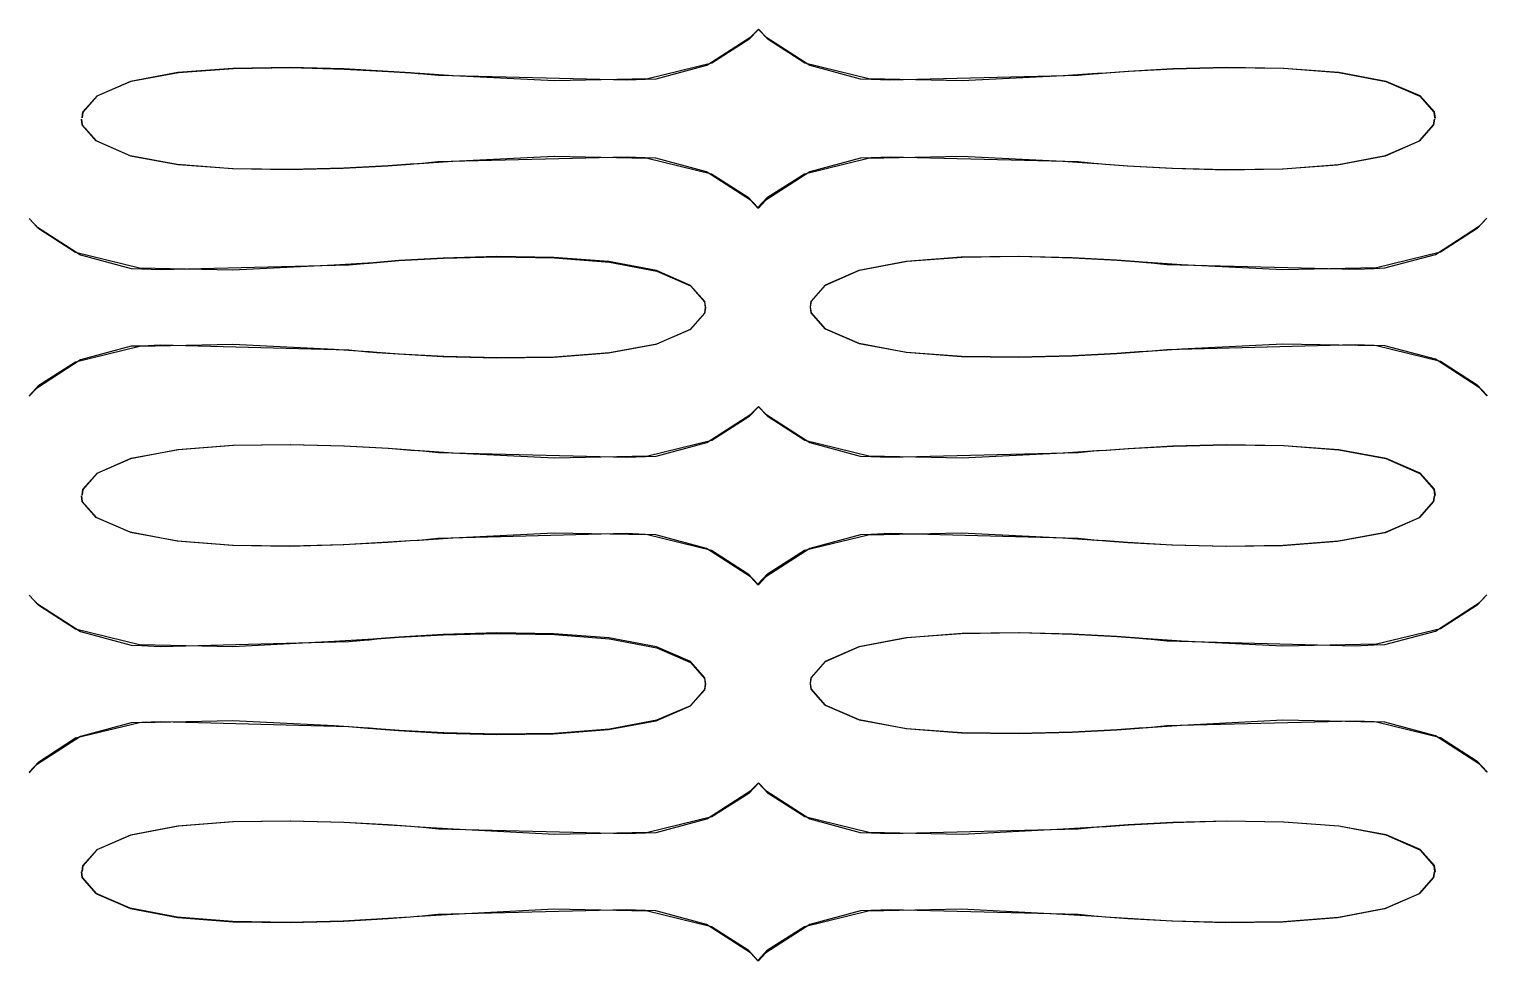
# Model space of a CAD drawing. Extents: x -8.7 to 71.7, y -3.2 to 84.
# Drawn here: x 23.47 to 39.54, y 8.25 to 18.53 of the extents above; entities that cross this region are included whole.
import ezdxf

# ---------------------------------------------------------------- set-up
doc = ezdxf.new("R2010")
doc.units = 0
doc.layers.get('0').update_dxf_attribs({"linetype": 'CONTINUOUS'})

msp = doc.modelspace()

# ---------------------------------------------------------------- linework, layer by layer
at = {"color": 1}
for p, q in [((31.5088, 18.5263), (31.4027, 18.4133)), ((31.4275, 18.4451), (31.5088, 18.5291)), ((31.5088, 18.5291), (31.5902, 18.4437)), ((31.615, 18.4133), (31.5088, 18.5263)), ((30.9411, 18.1308), (31.4275, 18.4451)), ((31.4027, 18.4133), (30.9962, 18.1529)), ((31.5902, 18.4437), (32.0752, 18.1308)), ((32.0201, 18.1529), (31.615, 18.4133)), ((25.1106, 18.0496), (24.5897, 17.9517)), ((24.5938, 17.9544), (25.1161, 18.0509)), ((25.7169, 18.0964), (25.1106, 18.0496)), ((25.1161, 18.0509), (25.7238, 18.0964)), ((26.3481, 18.106), (25.7169, 18.0964)), ((25.7238, 18.0964), (26.3536, 18.1047)), ((26.9393, 18.0909), (26.3481, 18.106)), ((26.3536, 18.1047), (26.9448, 18.0881)), ((27.4298, 18.0633), (26.9393, 18.0909)), ((26.9448, 18.0881), (27.4326, 18.0633)), ((27.6751, 18.0454), (27.4298, 18.0633)), ((27.4326, 18.0633), (27.6765, 18.0468)), ((27.7578, 18.0385), (27.6751, 18.0454)), ((27.6765, 18.0468), (27.7578, 18.0413)), ((27.7578, 18.0413), (27.7757, 18.0413)), ((27.7757, 18.0385), (27.7578, 18.0385)), ((27.7757, 18.0413), (27.9824, 18.022)), ((28.1464, 18.0151), (27.7757, 18.0385)), ((27.9824, 18.022), (30.0578, 17.9682)), ((29.2626, 17.96), (28.1464, 18.0151)), ((30.9962, 18.1529), (30.292, 17.9807)), ((30.383, 17.982), (30.9411, 18.1308)), ((32.7256, 17.9807), (32.0201, 18.1529)), ((32.0752, 18.1308), (32.6319, 17.982)), ((32.9572, 17.9682), (35.0325, 18.022)), ((34.8699, 18.0151), (33.7537, 17.96)), ((35.2419, 18.0385), (34.8699, 18.0151)), ((35.0325, 18.022), (35.2392, 18.0413)), ((35.2392, 18.0413), (35.2585, 18.0413)), ((35.2668, 18.0385), (35.2419, 18.0385)), ((35.2585, 18.0413), (35.3399, 18.0482)), ((35.3466, 18.044), (35.2668, 18.0385)), ((35.3399, 18.0482), (35.5865, 18.0661)), ((35.5907, 18.0606), (35.3466, 18.044)), ((35.5865, 18.0661), (36.0772, 18.0937)), ((36.0796, 18.0867), (35.5907, 18.0606)), ((36.0772, 18.0937), (36.6695, 18.1088)), ((36.6695, 18.1033), (36.0796, 18.0867)), ((36.6695, 18.1088), (37.2992, 18.0992)), ((37.2981, 18.095), (36.6695, 18.1033)), ((37.9056, 18.0496), (37.2981, 18.095)), ((37.2992, 18.0992), (37.9056, 18.0509)), ((37.9056, 18.0509), (38.4267, 17.9531)), ((38.4281, 17.9531), (37.9056, 18.0496)), ((24.5897, 17.9517), (24.2163, 17.7891)), ((24.219, 17.7919), (24.5938, 17.9544)), ((30.292, 17.9807), (29.2626, 17.96)), ((30.0578, 17.9682), (30.2659, 17.9779)), ((30.2659, 17.9779), (30.383, 17.982)), ((32.6319, 17.982), (32.7504, 17.9779)), ((33.7537, 17.96), (32.7256, 17.9807)), ((32.7504, 17.9779), (32.9572, 17.9682)), ((38.4267, 17.9531), (38.7999, 17.7905)), ((38.8027, 17.7919), (38.4281, 17.9531)), ((24.0619, 17.6155), (24.219, 17.7919)), ((24.2163, 17.7891), (24.0619, 17.6141)), ((38.7999, 17.7905), (38.9544, 17.6141)), ((38.9611, 17.6155), (38.8027, 17.7919)), ((24.0564, 17.4735), (24.0482, 17.5369)), ((24.0482, 17.5369), (24.0564, 17.4721)), ((24.0537, 17.5493), (24.0619, 17.6155)), ((24.0619, 17.6141), (24.0537, 17.5493)), ((38.9601, 17.5369), (38.9502, 17.4721)), ((38.9516, 17.4735), (38.9601, 17.5369)), ((38.9544, 17.6141), (38.9625, 17.5493)), ((38.971, 17.5493), (38.9611, 17.6155)), ((38.9625, 17.5493), (38.971, 17.5493)), ((24.2108, 17.2972), (24.0564, 17.4735)), ((24.0564, 17.4721), (24.2135, 17.2957)), ((38.9502, 17.4721), (38.7918, 17.2944)), ((38.796, 17.2972), (38.9516, 17.4735)), ((24.5828, 17.1331), (24.2108, 17.2972)), ((24.2135, 17.2957), (24.5883, 17.1331)), ((38.7918, 17.2944), (38.4168, 17.129)), ((38.4224, 17.1345), (38.796, 17.2972)), ((25.1037, 17.0353), (24.5828, 17.1331)), ((24.5883, 17.1331), (25.1106, 17.0367)), ((25.7114, 16.9871), (25.1037, 17.0353)), ((25.1106, 17.0367), (25.7183, 16.9912)), ((27.6696, 17.0367), (27.4243, 17.0188)), ((27.4271, 17.0257), (27.671, 17.0422)), ((27.7523, 17.0436), (27.6696, 17.0367)), ((27.671, 17.0422), (27.7523, 17.0463)), ((27.7523, 17.0463), (27.7702, 17.0463)), ((27.7702, 17.0436), (27.7523, 17.0436)), ((27.7702, 17.0463), (28.1409, 17.0711)), ((27.9769, 17.0642), (27.7702, 17.0436)), ((30.0523, 17.118), (27.9769, 17.0642)), ((28.1409, 17.0711), (29.2571, 17.1276)), ((29.2571, 17.1276), (30.2865, 17.107)), ((30.2603, 17.1083), (30.0523, 17.118)), ((30.3775, 17.1056), (30.2603, 17.1083)), ((30.2865, 17.107), (30.9907, 16.9347)), ((30.937, 16.9554), (30.3775, 17.1056)), ((32.016, 16.9347), (32.7201, 17.107)), ((32.6347, 17.1056), (32.0766, 16.9554)), ((32.7532, 17.1083), (32.6347, 17.1056)), ((32.7201, 17.107), (33.7495, 17.1276)), ((32.9599, 17.118), (32.7532, 17.1083)), ((35.0352, 17.0642), (32.9599, 17.118)), ((33.7495, 17.1276), (34.8657, 17.0711)), ((34.8657, 17.0711), (35.2378, 17.0463)), ((35.2419, 17.0436), (35.0352, 17.0642)), ((35.2378, 17.0463), (35.2557, 17.0463)), ((35.2557, 17.0436), (35.2419, 17.0436)), ((35.2557, 17.0463), (35.337, 17.0394)), ((35.3356, 17.0367), (35.2557, 17.0436)), ((35.5794, 17.0188), (35.3356, 17.0367)), ((35.337, 17.0394), (35.5822, 17.0215)), ((37.2953, 16.9898), (37.9017, 17.0367)), ((38.4168, 17.129), (37.8933, 17.0298)), ((37.9017, 17.0367), (38.4224, 17.1345)), ((26.3412, 16.9774), (25.7114, 16.9871)), ((25.7183, 16.9912), (26.3481, 16.9829)), ((26.9338, 16.9926), (26.3412, 16.9774)), ((26.3481, 16.9829), (26.9379, 16.9995)), ((27.4243, 17.0188), (26.9338, 16.9926)), ((26.9379, 16.9995), (27.4271, 17.0257)), ((31.422, 16.6412), (30.937, 16.9554)), ((30.9907, 16.9347), (31.3958, 16.6743)), ((32.0766, 16.9554), (31.5915, 16.6412)), ((31.6095, 16.6743), (32.016, 16.9347)), ((36.0673, 16.9912), (35.5794, 17.0188)), ((35.5822, 17.0215), (36.0729, 16.9954)), ((36.6571, 16.9747), (36.0673, 16.9912)), ((36.0729, 16.9954), (36.6642, 16.9802)), ((37.2868, 16.9829), (36.6571, 16.9747)), ((36.6642, 16.9802), (37.2953, 16.9898)), ((37.8933, 17.0298), (37.2868, 16.9829)), ((31.3958, 16.6743), (31.5033, 16.5599)), ((31.5033, 16.5544), (31.422, 16.6412)), ((31.5033, 16.5599), (31.6095, 16.6743)), ((31.5116, 16.5544), (31.5033, 16.5544)), ((31.5915, 16.6412), (31.5116, 16.5544)), ((23.5768, 16.3256), (23.4708, 16.4386)), ((23.4708, 16.4386), (23.552, 16.3532)), ((39.5386, 16.4441), (39.4324, 16.3311)), ((39.4575, 16.3587), (39.5386, 16.4441)), ((23.552, 16.3532), (24.0357, 16.039)), ((23.982, 16.0652), (23.5768, 16.3256)), ((38.9724, 16.0431), (39.4575, 16.3587)), ((39.4324, 16.3311), (39.026, 16.0693)), ((39.026, 16.0693), (38.3219, 15.897)), ((24.6876, 15.8915), (23.982, 16.0652)), ((24.0357, 16.039), (24.5938, 15.8902)), ((24.9191, 15.8764), (26.9944, 15.9301)), ((26.8318, 15.926), (25.7156, 15.8709)), ((27.2039, 15.9494), (26.8318, 15.926)), ((26.9944, 15.9301), (27.2025, 15.9494)), ((27.2025, 15.9494), (27.2204, 15.9494)), ((27.2232, 15.9494), (27.2039, 15.9494)), ((27.2204, 15.9494), (27.3017, 15.9563)), ((27.3031, 15.9563), (27.2232, 15.9494)), ((27.3017, 15.9563), (27.547, 15.9756)), ((27.547, 15.9756), (27.3031, 15.9563)), ((28.0348, 16.0032), (27.547, 15.9756)), ((27.547, 15.9756), (28.0376, 16.0018)), ((28.6246, 16.0197), (28.0348, 16.0032)), ((28.0376, 16.0018), (28.6301, 16.0169)), ((29.2544, 16.0114), (28.6246, 16.0197)), ((28.6301, 16.0169), (29.2599, 16.0073)), ((29.8607, 15.9646), (29.2544, 16.0114)), ((29.2599, 16.0073), (29.8676, 15.9591)), ((30.3844, 15.8667), (29.8607, 15.9646)), ((29.8676, 15.9591), (30.3885, 15.8612)), ((33.1377, 15.9646), (32.6168, 15.8667)), ((32.6251, 15.8709), (33.1487, 15.9701)), ((33.744, 16.0128), (33.1377, 15.9646)), ((33.1487, 15.9701), (33.755, 16.0155)), ((34.3752, 16.0225), (33.744, 16.0128)), ((33.755, 16.0155), (34.3848, 16.0252)), ((34.9663, 16.0059), (34.3752, 16.0225)), ((34.3848, 16.0252), (34.9746, 16.0073)), ((35.457, 15.9797), (34.9663, 16.0059)), ((34.9746, 16.0073), (35.4623, 15.9797)), ((35.7022, 15.9618), (35.457, 15.9797)), ((35.4623, 15.9797), (35.7064, 15.9618)), ((35.7851, 15.9536), (35.7022, 15.9618)), ((35.7064, 15.9618), (35.7875, 15.9536)), ((35.8027, 15.9536), (35.7851, 15.9536)), ((35.7875, 15.9536), (35.7875, 15.9536)), ((35.7875, 15.9536), (35.8055, 15.9536)), ((36.1735, 15.9301), (35.8027, 15.9536)), ((35.8055, 15.9536), (35.8055, 15.9536)), ((35.8055, 15.9536), (36.0123, 15.9343)), ((36.0123, 15.9343), (38.0877, 15.8819)), ((37.2911, 15.875), (36.1735, 15.9301)), ((38.4129, 15.8943), (38.9724, 16.0431)), ((24.5938, 15.8902), (24.7124, 15.886)), ((25.7156, 15.8709), (24.6876, 15.8915)), ((24.7124, 15.886), (24.9191, 15.8764)), ((30.7592, 15.7027), (30.3844, 15.8667)), ((30.3885, 15.8612), (30.7606, 15.6972)), ((32.6168, 15.8667), (32.2433, 15.7041)), ((32.2502, 15.7055), (32.6251, 15.8709)), ((38.3219, 15.897), (37.2911, 15.875)), ((38.0877, 15.8819), (38.2958, 15.8902)), ((38.2958, 15.8902), (38.4129, 15.8943)), ((30.9177, 15.525), (30.7592, 15.7027)), ((30.7606, 15.6972), (30.9163, 15.5208)), ((32.2433, 15.7041), (32.089, 15.5291)), ((32.0918, 15.5277), (32.2502, 15.7055)), ((30.9246, 15.4561), (30.9149, 15.3913)), ((30.9163, 15.5208), (30.9246, 15.4561)), ((30.9273, 15.4588), (30.9177, 15.525)), ((30.919, 15.3954), (30.9273, 15.4588)), ((32.089, 15.5291), (32.0807, 15.4643)), ((32.0807, 15.4643), (32.089, 15.3996)), ((32.0835, 15.4616), (32.0918, 15.5277)), ((32.0918, 15.3982), (32.0835, 15.4616)), ((30.9149, 15.3913), (30.7564, 15.2149)), ((30.7633, 15.2204), (30.919, 15.3954)), ((32.089, 15.3996), (32.2461, 15.2232)), ((32.2461, 15.2232), (32.0918, 15.3982)), ((30.7564, 15.2149), (30.3802, 15.0509)), ((30.3899, 15.0592), (30.7633, 15.2204)), ((32.6182, 15.0606), (32.2461, 15.2232)), ((32.2461, 15.2232), (32.6209, 15.062)), ((23.982, 14.8608), (24.6876, 15.033)), ((24.5938, 15.0303), (24.0357, 14.8814)), ((24.7124, 15.033), (24.5938, 15.0303)), ((24.6876, 15.033), (25.7156, 15.0537)), ((24.9191, 15.0427), (24.7124, 15.033)), ((26.9944, 14.9876), (24.9191, 15.0427)), ((25.7156, 15.0537), (26.8318, 14.9972)), ((26.8318, 14.9972), (27.2039, 14.9724)), ((27.2025, 14.9669), (26.9944, 14.9876)), ((27.2204, 14.9669), (27.2025, 14.9669)), ((27.2039, 14.9724), (27.2232, 14.9724)), ((27.3003, 14.96), (27.2204, 14.9669)), ((27.2232, 14.9724), (27.3044, 14.9655)), ((27.5428, 14.9421), (27.3003, 14.96)), ((27.3044, 14.9655), (27.5498, 14.9476)), ((27.5498, 14.9476), (28.0403, 14.9214)), ((29.8579, 14.9531), (29.2503, 14.9062)), ((29.2626, 14.9145), (29.869, 14.9614)), ((30.3802, 15.0509), (29.8579, 14.9531)), ((29.869, 14.9614), (30.3899, 15.0592)), ((33.1391, 14.9628), (32.6182, 15.0606)), ((32.6209, 15.062), (33.1432, 14.9655)), ((33.7468, 14.9159), (33.1391, 14.9628)), ((33.1432, 14.9655), (33.7509, 14.92)), ((35.4598, 14.9476), (34.9691, 14.9214)), ((34.9705, 14.9297), (35.4598, 14.9558)), ((35.4598, 14.9558), (35.7036, 14.9724)), ((35.705, 14.9655), (35.4598, 14.9476)), ((35.7036, 14.9724), (35.7851, 14.9779)), ((35.7875, 14.9724), (35.705, 14.9655)), ((35.7851, 14.9779), (35.8027, 14.9779)), ((35.8055, 14.9724), (35.7875, 14.9724)), ((35.8027, 14.9779), (36.1735, 15.0027)), ((36.0123, 14.9931), (35.8055, 14.9724)), ((38.0877, 15.0482), (36.0123, 14.9931)), ((36.1735, 15.0027), (37.2911, 15.0592)), ((37.2911, 15.0592), (38.3219, 15.0385)), ((38.2958, 15.0385), (38.0877, 15.0482)), ((38.4129, 15.0358), (38.2958, 15.0385)), ((38.3219, 15.0385), (39.026, 14.8663)), ((38.9724, 14.8869), (38.4129, 15.0358)), ((24.0357, 14.8814), (23.552, 14.5659)), ((23.5768, 14.6003), (23.982, 14.8608)), ((28.0307, 14.9145), (27.5428, 14.9421)), ((28.6205, 14.898), (28.0307, 14.9145)), ((28.0403, 14.9214), (28.6315, 14.9062)), ((29.2503, 14.9062), (28.6205, 14.898)), ((28.6315, 14.9062), (29.2626, 14.9145)), ((34.3765, 14.9062), (33.7468, 14.9159)), ((33.7509, 14.92), (34.3807, 14.9131)), ((34.9691, 14.9214), (34.3765, 14.9062)), ((34.3807, 14.9131), (34.9705, 14.9297)), ((39.4575, 14.5714), (38.9724, 14.8869)), ((39.026, 14.8663), (39.431, 14.6058)), ((23.4708, 14.4859), (23.5768, 14.6003)), ((23.552, 14.5659), (23.4708, 14.4804)), ((39.431, 14.6058), (39.5386, 14.4914)), ((39.5386, 14.4859), (39.4575, 14.5714)), ((39.5386, 14.4914), (39.5386, 14.4859)), ((31.5088, 14.3647), (31.4027, 14.2517)), ((31.4275, 14.282), (31.5088, 14.3661)), ((31.5088, 14.3661), (31.5902, 14.282)), ((31.615, 14.2517), (31.5088, 14.3647)), ((30.9411, 13.9692), (31.4275, 14.282)), ((31.4027, 14.2517), (30.9962, 13.9912)), ((31.5902, 14.282), (32.0752, 13.9692)), ((32.0201, 13.9912), (31.615, 14.2517)), ((30.9962, 13.9912), (30.292, 13.819)), ((32.7256, 13.819), (32.0201, 13.9912)), ((25.1106, 13.8879), (24.5897, 13.79)), ((24.5938, 13.7956), (25.1161, 13.8934)), ((25.7169, 13.9347), (25.1106, 13.8879)), ((25.1161, 13.8934), (25.7238, 13.9402)), ((26.3481, 13.9444), (25.7169, 13.9347)), ((25.7238, 13.9402), (26.3536, 13.9485)), ((26.9393, 13.9292), (26.3481, 13.9444)), ((26.3536, 13.9485), (26.9448, 13.932)), ((27.4298, 13.9017), (26.9393, 13.9292)), ((26.9448, 13.932), (27.4326, 13.9058)), ((27.6751, 13.8837), (27.4298, 13.9017)), ((27.4326, 13.9058), (27.6765, 13.8865)), ((27.7578, 13.8768), (27.6751, 13.8837)), ((27.6765, 13.8865), (27.7578, 13.8796)), ((27.7578, 13.8796), (27.7757, 13.8796)), ((27.7757, 13.8768), (27.7578, 13.8768)), ((27.7757, 13.8796), (27.9824, 13.8603)), ((28.1464, 13.8534), (27.7757, 13.8768)), ((27.9824, 13.8603), (30.0578, 13.8066)), ((29.2626, 13.7983), (28.1464, 13.8534)), ((30.292, 13.819), (29.2626, 13.7983)), ((30.2659, 13.8162), (30.383, 13.8204)), ((30.383, 13.8204), (30.9411, 13.9692)), ((32.0752, 13.9692), (32.6319, 13.8204)), ((32.6319, 13.8204), (32.7504, 13.8162)), ((33.7537, 13.7983), (32.7256, 13.819)), ((32.9572, 13.8066), (35.0325, 13.8603)), ((34.8699, 13.8534), (33.7537, 13.7983)), ((35.2419, 13.8768), (34.8699, 13.8534)), ((35.0325, 13.8603), (35.2392, 13.8796)), ((35.2392, 13.8796), (35.2585, 13.8796)), ((35.2668, 13.8768), (35.2419, 13.8768)), ((35.2585, 13.8796), (35.3399, 13.8865)), ((35.3466, 13.8824), (35.2668, 13.8768)), ((35.3399, 13.8865), (35.5865, 13.9044)), ((35.5907, 13.8989), (35.3466, 13.8824)), ((35.5865, 13.9044), (36.0772, 13.932)), ((36.0796, 13.9251), (35.5907, 13.8989)), ((36.0772, 13.932), (36.6695, 13.9471)), ((36.6695, 13.9416), (36.0796, 13.9251)), ((36.6695, 13.9471), (37.2992, 13.9375)), ((37.2981, 13.9333), (36.6695, 13.9416)), ((37.9056, 13.8879), (37.2981, 13.9333)), ((37.2992, 13.9375), (37.9056, 13.8892)), ((37.9056, 13.8892), (38.4267, 13.7914)), ((38.4281, 13.7914), (37.9056, 13.8879)), ((24.5897, 13.79), (24.2163, 13.6274)), ((24.219, 13.6315), (24.5938, 13.7956)), ((30.0578, 13.8066), (30.2659, 13.8162)), ((32.7504, 13.8162), (32.9572, 13.8066)), ((38.4267, 13.7914), (38.7999, 13.6288)), ((38.8027, 13.6302), (38.4281, 13.7914)), ((24.0619, 13.4538), (24.219, 13.6315)), ((24.2163, 13.6274), (24.0619, 13.4524)), ((38.7999, 13.6288), (38.9544, 13.4524)), ((38.9611, 13.4538), (38.8027, 13.6302)), ((24.0564, 13.3187), (24.0482, 13.3821)), ((24.0482, 13.3821), (24.0564, 13.3174)), ((24.0537, 13.3876), (24.0619, 13.4538)), ((24.0619, 13.4524), (24.0537, 13.3876)), ((38.9601, 13.3821), (38.9502, 13.3174)), ((38.9516, 13.3187), (38.9601, 13.3821)), ((38.9544, 13.4524), (38.9625, 13.3876)), ((38.971, 13.3876), (38.9611, 13.4538)), ((38.9625, 13.3876), (38.971, 13.3876)), ((24.2108, 13.1423), (24.0564, 13.3187)), ((24.0564, 13.3174), (24.2135, 13.141)), ((38.9502, 13.3174), (38.7918, 13.1396)), ((38.796, 13.1437), (38.9516, 13.3187)), ((24.5828, 12.9798), (24.2108, 13.1423)), ((24.2135, 13.141), (24.5883, 12.9798)), ((38.7918, 13.1396), (38.4168, 12.9742)), ((38.4224, 12.9811), (38.796, 13.1437)), ((25.1037, 12.8805), (24.5828, 12.9798)), ((24.5883, 12.9798), (25.1106, 12.8833)), ((25.7114, 12.8337), (25.1037, 12.8805)), ((25.1106, 12.8833), (25.7183, 12.8378)), ((27.4243, 12.8654), (26.9338, 12.8392)), ((26.9379, 12.8461), (27.4271, 12.8723)), ((27.6696, 12.8833), (27.4243, 12.8654)), ((27.4271, 12.8723), (27.671, 12.8888)), ((27.7523, 12.8902), (27.6696, 12.8833)), ((27.671, 12.8888), (27.7523, 12.8929)), ((27.7523, 12.8929), (27.7702, 12.8929)), ((27.7702, 12.8902), (27.7523, 12.8902)), ((27.7702, 12.8929), (28.1409, 12.9177)), ((27.9769, 12.9109), (27.7702, 12.8902)), ((30.0523, 12.9646), (27.9769, 12.9109)), ((28.1409, 12.9177), (29.2571, 12.9742)), ((29.2571, 12.9742), (30.2865, 12.9536)), ((30.2603, 12.9536), (30.0523, 12.9646)), ((30.3775, 12.9508), (30.2603, 12.9536)), ((30.2865, 12.9536), (30.9907, 12.7813)), ((30.937, 12.802), (30.3775, 12.9508)), ((32.016, 12.7813), (32.7201, 12.9522)), ((32.6347, 12.9508), (32.0766, 12.802)), ((32.7532, 12.9536), (32.6347, 12.9508)), ((32.7201, 12.9522), (33.7495, 12.9728)), ((32.9599, 12.9646), (32.7532, 12.9536)), ((35.0352, 12.9109), (32.9599, 12.9646)), ((33.7495, 12.9728), (34.8657, 12.9177)), ((34.8657, 12.9177), (35.2378, 12.8929)), ((35.2419, 12.8902), (35.0352, 12.9109)), ((35.2378, 12.8929), (35.2557, 12.8929)), ((35.2557, 12.8902), (35.2419, 12.8902)), ((35.2557, 12.8929), (35.337, 12.886)), ((35.3356, 12.8833), (35.2557, 12.8902)), ((35.5794, 12.8654), (35.3356, 12.8833)), ((35.337, 12.886), (35.5822, 12.8681)), ((36.0673, 12.8378), (35.5794, 12.8654)), ((35.5822, 12.8681), (36.0729, 12.8419)), ((37.8933, 12.8764), (37.2868, 12.8295)), ((37.2953, 12.8364), (37.9017, 12.8833)), ((38.4168, 12.9742), (37.8933, 12.8764)), ((37.9017, 12.8833), (38.4224, 12.9811)), ((26.3412, 12.824), (25.7114, 12.8337)), ((25.7183, 12.8378), (26.3481, 12.8295)), ((26.9338, 12.8392), (26.3412, 12.824)), ((26.3481, 12.8295), (26.9379, 12.8461)), ((31.422, 12.4864), (30.937, 12.802)), ((30.9907, 12.7813), (31.3958, 12.5209)), ((32.0766, 12.802), (31.5915, 12.4864)), ((31.6095, 12.5209), (32.016, 12.7813)), ((36.6571, 12.8213), (36.0673, 12.8378)), ((36.0729, 12.8419), (36.6642, 12.8268)), ((37.2868, 12.8295), (36.6571, 12.8213)), ((36.6642, 12.8268), (37.2953, 12.8364)), ((31.3958, 12.5209), (31.5033, 12.4065)), ((31.5033, 12.401), (31.422, 12.4864)), ((31.5033, 12.4065), (31.6095, 12.5209)), ((31.5116, 12.401), (31.5033, 12.401)), ((31.5915, 12.4864), (31.5116, 12.401)), ((23.5768, 12.1708), (23.4708, 12.2838)), ((23.4708, 12.2838), (23.5507, 12.1984)), ((39.5386, 12.2893), (39.4324, 12.1763)), ((39.4575, 12.2039), (39.5386, 12.2893)), ((23.5507, 12.1984), (24.0357, 11.8842)), ((23.982, 11.9104), (23.5768, 12.1708)), ((38.9724, 11.8897), (39.4575, 12.2039)), ((39.4324, 12.1763), (39.026, 11.9159)), ((24.6876, 11.7381), (23.982, 11.9104)), ((39.026, 11.9159), (38.3219, 11.7437)), ((24.0357, 11.8842), (24.5938, 11.7326)), ((24.5938, 11.7326), (24.7124, 11.7285)), ((25.7156, 11.7174), (24.6876, 11.7381)), ((24.9191, 11.7202), (26.9944, 11.7753)), ((26.8318, 11.774), (25.7156, 11.7174)), ((27.2039, 11.7974), (26.8318, 11.774)), ((26.9944, 11.7753), (27.2025, 11.7946)), ((27.2025, 11.7946), (27.2204, 11.7946)), ((27.2232, 11.7974), (27.2039, 11.7974)), ((27.2204, 11.7946), (27.3017, 11.8029)), ((27.3031, 11.8056), (27.2232, 11.7974)), ((27.3017, 11.8029), (27.547, 11.8208)), ((27.547, 11.8236), (27.3031, 11.8056)), ((28.0348, 11.8525), (27.547, 11.8236)), ((27.547, 11.8208), (28.0376, 11.847)), ((28.6246, 11.869), (28.0348, 11.8525)), ((28.0376, 11.847), (28.6301, 11.8622)), ((29.2544, 11.8608), (28.6246, 11.869)), ((28.6301, 11.8622), (29.2599, 11.8525)), ((29.8607, 11.8139), (29.2544, 11.8608)), ((29.2599, 11.8525), (29.8676, 11.8056)), ((30.3844, 11.7161), (29.8607, 11.8139)), ((29.8676, 11.8056), (30.3885, 11.7064)), ((33.1377, 11.8139), (32.6168, 11.7161)), ((32.6251, 11.7202), (33.1487, 11.8181)), ((33.744, 11.8608), (33.1377, 11.8139)), ((33.1487, 11.8181), (33.755, 11.8649)), ((34.3752, 11.8704), (33.744, 11.8608)), ((33.755, 11.8649), (34.3848, 11.8732)), ((34.9663, 11.8553), (34.3752, 11.8704)), ((34.3848, 11.8732), (34.9746, 11.8567)), ((35.457, 11.8291), (34.9663, 11.8553)), ((34.9746, 11.8567), (35.4623, 11.8291)), ((35.7022, 11.8098), (35.457, 11.8291)), ((35.4623, 11.8291), (35.7064, 11.8098)), ((35.7851, 11.8029), (35.7022, 11.8098)), ((35.7064, 11.8098), (35.7875, 11.8029)), ((35.8027, 11.8029), (35.7851, 11.8029)), ((35.7875, 11.8029), (35.8055, 11.8029)), ((36.1735, 11.7795), (35.8027, 11.8029)), ((35.8055, 11.8029), (36.0123, 11.7822)), ((36.0123, 11.7822), (38.0877, 11.7271)), ((37.2911, 11.723), (36.1735, 11.7795)), ((38.3219, 11.7437), (37.2911, 11.723)), ((38.0877, 11.7271), (38.2958, 11.7367)), ((38.2958, 11.7367), (38.4129, 11.7409)), ((38.4129, 11.7409), (38.9724, 11.8897)), ((24.7124, 11.7285), (24.9191, 11.7202)), ((30.7592, 11.5521), (30.3844, 11.7161)), ((30.3885, 11.7064), (30.7606, 11.5438)), ((32.6168, 11.7161), (32.2433, 11.5535)), ((32.2502, 11.5548), (32.6251, 11.7202)), ((30.9177, 11.3743), (30.7592, 11.5521)), ((30.7606, 11.5438), (30.9163, 11.3675)), ((32.2433, 11.5535), (32.089, 11.3785)), ((32.0918, 11.3771), (32.2502, 11.5548)), ((30.9246, 11.3027), (30.9149, 11.2379)), ((30.9163, 11.3675), (30.9246, 11.3027)), ((30.9273, 11.3082), (30.9177, 11.3743)), ((30.919, 11.2448), (30.9273, 11.3082)), ((32.089, 11.3785), (32.0807, 11.3137)), ((32.0807, 11.3137), (32.089, 11.2489)), ((32.0835, 11.3109), (32.0918, 11.3771)), ((32.0918, 11.2475), (32.0835, 11.3109)), ((32.089, 11.2489), (32.2461, 11.0725)), ((32.2461, 11.0725), (32.0918, 11.2475)), ((30.9149, 11.2379), (30.7564, 11.0601)), ((30.7633, 11.0698), (30.919, 11.2448)), ((30.7564, 11.0601), (30.3802, 10.8961)), ((30.3899, 10.9086), (30.7633, 11.0698)), ((32.6182, 10.9099), (32.2461, 11.0725)), ((32.2461, 11.0725), (32.6209, 10.9113)), ((23.982, 10.7101), (24.6876, 10.8824)), ((24.5938, 10.8768), (24.0357, 10.7267)), ((24.7124, 10.8796), (24.5938, 10.8768)), ((24.6876, 10.8824), (25.7156, 10.9031)), ((24.9191, 10.8893), (24.7124, 10.8796)), ((26.9944, 10.8341), (24.9191, 10.8893)), ((25.7156, 10.9031), (26.8318, 10.8465)), ((26.8318, 10.8465), (27.2039, 10.8217)), ((27.2025, 10.8135), (26.9944, 10.8341)), ((27.2204, 10.8135), (27.2025, 10.8135)), ((27.2039, 10.8217), (27.2232, 10.8217)), ((27.3003, 10.8066), (27.2204, 10.8135)), ((27.2232, 10.8217), (27.3044, 10.8149)), ((27.5428, 10.7887), (27.3003, 10.8066)), ((27.3044, 10.8149), (27.5498, 10.7969)), ((28.0307, 10.7597), (27.5428, 10.7887)), ((27.5498, 10.7969), (28.0403, 10.7708)), ((28.0403, 10.7708), (28.6315, 10.7542)), ((29.8579, 10.7983), (29.2503, 10.7515)), ((29.2626, 10.7638), (29.869, 10.8107)), ((30.3802, 10.8961), (29.8579, 10.7983)), ((29.869, 10.8107), (30.3899, 10.9086)), ((33.1391, 10.8121), (32.6182, 10.9099)), ((32.6209, 10.9113), (33.1432, 10.8149)), ((33.7468, 10.7638), (33.1391, 10.8121)), ((33.1432, 10.8149), (33.7509, 10.7694)), ((33.7509, 10.7694), (34.3807, 10.7625)), ((34.9691, 10.7708), (34.3765, 10.7542)), ((34.3807, 10.7625), (34.9705, 10.7776)), ((35.4598, 10.7969), (34.9691, 10.7708)), ((34.9705, 10.7776), (35.4598, 10.8038)), ((35.4598, 10.8038), (35.7036, 10.8204)), ((35.705, 10.8149), (35.4598, 10.7969)), ((35.7036, 10.8204), (35.7851, 10.8259)), ((35.7875, 10.8217), (35.705, 10.8149)), ((35.7851, 10.8259), (35.8027, 10.8259)), ((35.8055, 10.8217), (35.7875, 10.8217)), ((35.8027, 10.8259), (36.1735, 10.8507)), ((36.0123, 10.8424), (35.8055, 10.8217)), ((38.0877, 10.8975), (36.0123, 10.8424)), ((36.1735, 10.8507), (37.2911, 10.9086)), ((37.2911, 10.9086), (38.3219, 10.8865)), ((38.2958, 10.8879), (38.0877, 10.8975)), ((38.4129, 10.8851), (38.2958, 10.8879)), ((38.3219, 10.8865), (39.026, 10.7142)), ((38.9724, 10.7349), (38.4129, 10.8851)), ((24.0357, 10.7267), (23.552, 10.4124)), ((23.5768, 10.4483), (23.982, 10.7101)), ((28.6205, 10.7432), (28.0307, 10.7597)), ((29.2503, 10.7515), (28.6205, 10.7432)), ((28.6315, 10.7542), (29.2626, 10.7638)), ((34.3765, 10.7542), (33.7468, 10.7638)), ((39.4575, 10.4207), (38.9724, 10.7349)), ((39.026, 10.7142), (39.431, 10.4538)), ((23.4708, 10.3339), (23.5768, 10.4483)), ((39.431, 10.4538), (39.5386, 10.3394)), ((23.552, 10.4124), (23.4708, 10.327)), ((39.5386, 10.3339), (39.4575, 10.4207)), ((39.5386, 10.3394), (39.5386, 10.3339)), ((30.9411, 9.81714), (31.4275, 10.1314)), ((31.5088, 10.2126), (31.4027, 10.0996)), ((31.4275, 10.1314), (31.5088, 10.2154)), ((31.5088, 10.2154), (31.5902, 10.1314)), ((31.615, 10.0996), (31.5088, 10.2126)), ((31.5902, 10.1314), (32.0752, 9.81714)), ((31.4027, 10.0996), (30.9962, 9.83918)), ((32.0201, 9.83918), (31.615, 10.0996)), ((30.9962, 9.83918), (30.292, 9.66692)), ((30.383, 9.66833), (30.9411, 9.81714)), ((32.7256, 9.66692), (32.0201, 9.83918)), ((32.0752, 9.81714), (32.6319, 9.66833)), ((24.219, 9.47953), (24.5938, 9.6435)), ((25.1106, 9.73723), (24.5897, 9.63937)), ((24.5938, 9.6435), (25.1161, 9.74136)), ((25.7169, 9.78408), (25.1106, 9.73723)), ((25.1161, 9.74136), (25.7238, 9.78821)), ((26.3481, 9.79233), (25.7169, 9.78408)), ((25.7238, 9.78821), (26.3536, 9.79646)), ((26.9393, 9.77717), (26.3481, 9.79233)), ((26.3536, 9.79646), (26.9448, 9.78133)), ((27.4298, 9.75099), (26.9393, 9.77717)), ((26.9448, 9.78133), (27.4326, 9.75374)), ((27.6751, 9.73307), (27.4298, 9.75099)), ((27.4326, 9.75374), (27.6765, 9.73586)), ((27.7578, 9.72619), (27.6751, 9.73307)), ((27.6765, 9.73586), (27.7578, 9.72894)), ((27.7578, 9.72894), (27.7757, 9.72894)), ((27.7757, 9.72619), (27.7578, 9.72619)), ((27.7757, 9.72894), (27.9824, 9.70964)), ((28.1464, 9.70276), (27.7757, 9.72619)), ((27.9824, 9.70964), (30.0578, 9.65592)), ((29.2626, 9.64628), (28.1464, 9.70276)), ((30.292, 9.66692), (29.2626, 9.64628)), ((30.0578, 9.65592), (30.2659, 9.66555)), ((30.2659, 9.66555), (30.383, 9.66833)), ((32.6319, 9.66833), (32.7504, 9.66555)), ((33.7537, 9.64628), (32.7256, 9.66692)), ((32.7504, 9.66555), (32.9572, 9.65592)), ((32.9572, 9.65592), (35.0325, 9.70964)), ((34.8699, 9.70276), (33.7537, 9.64628)), ((35.2419, 9.72619), (34.8699, 9.70276)), ((35.0325, 9.70964), (35.2392, 9.72894)), ((35.2392, 9.72894), (35.2585, 9.72894)), ((35.2668, 9.72619), (35.2419, 9.72619)), ((35.2585, 9.72894), (35.3399, 9.73586)), ((35.3466, 9.73169), (35.2668, 9.72619)), ((35.3399, 9.73586), (35.5865, 9.75512)), ((35.5907, 9.74824), (35.3466, 9.73169)), ((35.5865, 9.75512), (36.0772, 9.78133)), ((36.0796, 9.77441), (35.5907, 9.74824)), ((36.0772, 9.78133), (36.6695, 9.79646)), ((36.6695, 9.79096), (36.0796, 9.77441)), ((36.6695, 9.79646), (37.2992, 9.78683)), ((37.2981, 9.7827), (36.6695, 9.79096)), ((37.9056, 9.73723), (37.2981, 9.7827)), ((37.2992, 9.78683), (37.9056, 9.73998)), ((37.9056, 9.73998), (38.4267, 9.64075)), ((38.4281, 9.64075), (37.9056, 9.73723)), ((38.4267, 9.64075), (38.7999, 9.47815)), ((38.8027, 9.47953), (38.4281, 9.64075)), ((24.5897, 9.63937), (24.2163, 9.47678)), ((24.0619, 9.30314), (24.219, 9.47953)), ((24.2163, 9.47678), (24.0619, 9.30176)), ((38.7999, 9.47815), (38.9544, 9.30176)), ((38.9611, 9.30314), (38.8027, 9.47953)), ((24.0564, 9.17085), (24.0482, 9.23424)), ((24.0482, 9.23424), (24.0564, 9.16947)), ((24.0537, 9.23699), (24.0619, 9.30314)), ((24.0619, 9.30176), (24.0537, 9.23699)), ((24.2108, 8.99446), (24.0564, 9.17085)), ((24.0564, 9.16947), (24.2135, 8.99171)), ((38.9502, 9.16947), (38.7918, 8.99171)), ((38.796, 8.99446), (38.9516, 9.17085)), ((38.9601, 9.23424), (38.9502, 9.16947)), ((38.9516, 9.17085), (38.9601, 9.23424)), ((38.9544, 9.30176), (38.9625, 9.23699)), ((38.971, 9.23699), (38.9611, 9.30314)), ((38.9625, 9.23699), (38.971, 9.23699)), ((24.5828, 8.83186), (24.2108, 8.99446)), ((24.2135, 8.99171), (24.5883, 8.8277)), ((38.7918, 8.99171), (38.4157, 8.82632)), ((38.4224, 8.83186), (38.796, 8.99446)), ((25.1037, 8.73263), (24.5828, 8.83186)), ((24.5883, 8.8277), (25.1106, 8.72987)), ((25.7114, 8.6844), (25.1037, 8.73263)), ((25.1106, 8.72987), (25.7183, 8.68303)), ((26.3412, 8.67615), (25.7114, 8.6844)), ((25.7183, 8.68303), (26.3481, 8.67473)), ((26.9338, 8.69128), (26.3412, 8.67615)), ((26.3481, 8.67473), (26.9379, 8.69128)), ((27.4243, 8.71746), (26.9338, 8.69128)), ((26.9379, 8.69128), (27.4271, 8.71883)), ((27.6696, 8.73538), (27.4243, 8.71746)), ((27.4271, 8.71883), (27.671, 8.73675)), ((27.7523, 8.74229), (27.6696, 8.73538)), ((27.671, 8.73675), (27.7523, 8.74367)), ((27.7523, 8.74367), (27.7702, 8.74367)), ((27.7702, 8.74229), (27.7523, 8.74229)), ((27.7702, 8.74367), (28.1409, 8.76847)), ((27.9769, 8.76293), (27.7702, 8.74229)), ((30.0523, 8.81532), (27.9769, 8.76293)), ((28.1409, 8.76847), (29.2571, 8.82495)), ((29.2571, 8.82495), (30.2865, 8.80428)), ((30.2603, 8.80565), (30.0523, 8.81532)), ((30.3775, 8.8029), (30.2603, 8.80565)), ((30.2865, 8.80428), (30.9907, 8.63205)), ((30.937, 8.65269), (30.3775, 8.8029)), ((32.016, 8.63205), (32.7201, 8.80428)), ((32.6347, 8.8029), (32.0766, 8.65269)), ((32.7532, 8.80565), (32.6347, 8.8029)), ((32.7201, 8.80428), (33.7495, 8.82495)), ((32.9599, 8.81532), (32.7532, 8.80565)), ((35.0352, 8.76293), (32.9599, 8.81532)), ((33.7495, 8.82495), (34.8657, 8.76847)), ((34.8657, 8.76847), (35.2378, 8.74367)), ((35.2419, 8.74229), (35.0352, 8.76293)), ((35.2378, 8.74367), (35.2557, 8.74367)), ((35.2557, 8.74229), (35.2419, 8.74229)), ((35.2557, 8.74367), (35.337, 8.73675)), ((35.3356, 8.73538), (35.2557, 8.74229)), ((35.5783, 8.71746), (35.3356, 8.73538)), ((35.337, 8.73675), (35.5822, 8.71883)), ((36.0659, 8.68853), (35.5783, 8.71746)), ((35.5822, 8.71883), (36.0729, 8.69266)), ((36.6557, 8.67198), (36.0659, 8.68853)), ((36.0729, 8.69266), (36.6642, 8.67752)), ((37.2854, 8.68027), (36.6557, 8.67198)), ((36.6642, 8.67752), (37.2953, 8.68715)), ((37.8933, 8.72712), (37.2854, 8.68027)), ((37.2953, 8.68715), (37.9017, 8.734)), ((38.4157, 8.82632), (37.8933, 8.72712)), ((37.9017, 8.734), (38.4224, 8.83186)), ((31.422, 8.3385), (30.937, 8.65269)), ((30.9907, 8.63205), (31.3958, 8.37159)), ((32.0766, 8.65269), (31.5915, 8.3385)), ((31.6095, 8.37159), (32.016, 8.63205)), ((31.3958, 8.37159), (31.5033, 8.25722)), ((31.5033, 8.25722), (31.6095, 8.37159)), ((31.5033, 8.25168), (31.422, 8.3385)), ((31.5116, 8.25168), (31.5033, 8.25168)), ((31.5915, 8.3385), (31.5116, 8.25168))]:
    msp.add_line(p, q, dxfattribs=at)

doc.saveas('drawing.dxf')
